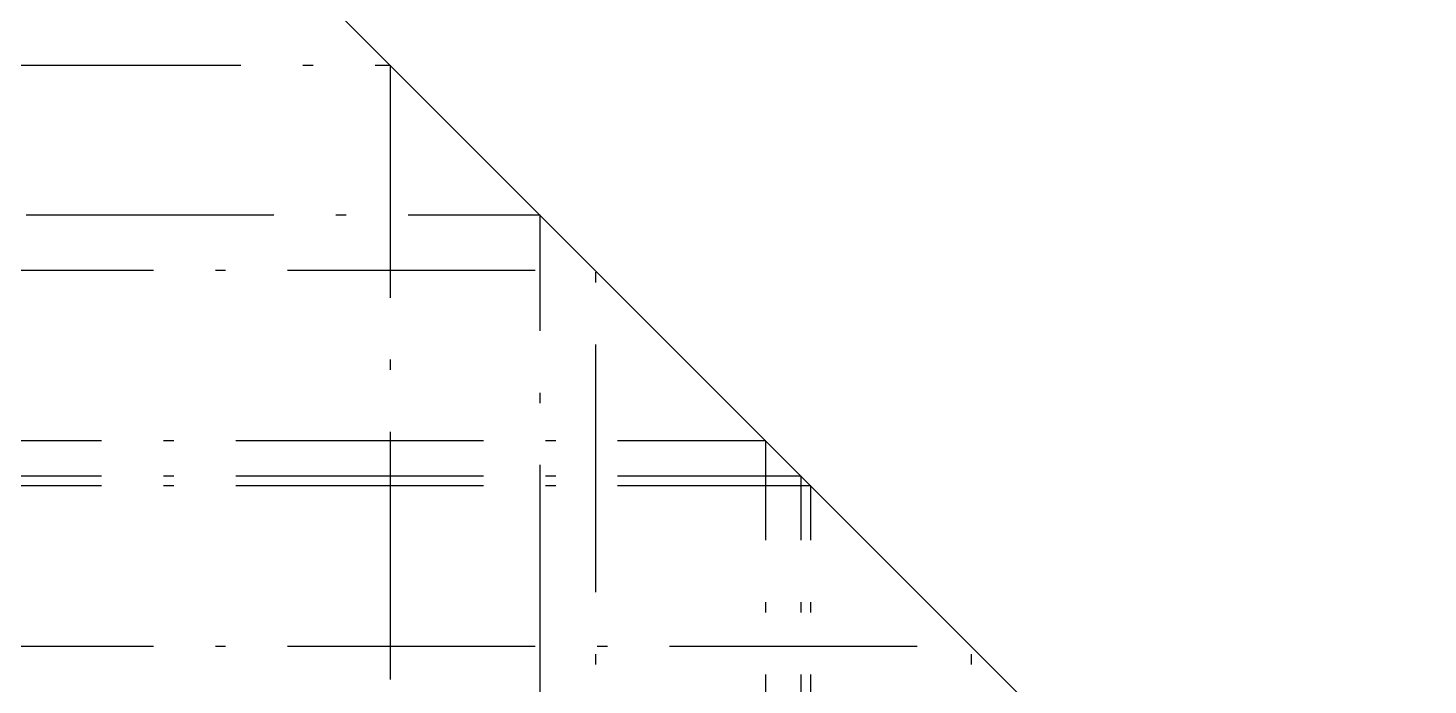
# Model space of a CAD drawing. Header units: millimetres. Extents: x -47065 to -19574, y -34741 to 8266.
# Drawn here: x -26357 to -19574, y -20011 to -16829 of the extents above; entities that cross this region are included whole.
import ezdxf

# ---------------------------------------------------------------- set-up
doc = ezdxf.new("R2010")
doc.units = ezdxf.units.MM
doc.linetypes.add('ACAD_ISO10W100', pattern=[18.5, 12, -3, 0.5, -3])
doc.layers.add('100 noprint', color=1, linetype='Continuous', plot=False)

msp = doc.modelspace()

# ---------------------------------------------------------------- linework, layer by layer
at = {"layer": '100 noprint', "color": 1, "lineweight": -2, "ltscale": 100, "flags": 128}
msp.add_lwpolyline([(-26249, -15361.4), (-19573.8, -22036.6)], dxfattribs=at)
at = {"layer": '100 noprint', "color": 1, "linetype": 'ACAD_ISO10W100', "lineweight": -2, "ltscale": 100, "flags": 128}
for points in [[(-28375.2, -17008.6), (-24601.8, -17008.6), (-24601.8, -23010.2)], [(-28215.2, -17734.1), (-23876.3, -17734.1), (-23876.3, -23010.2)], [(-23606.3, -23261.2), (-23606.3, -18004.1), (-28294.9, -18004.1)], [(-22782.3, -23010.4), (-22782.3, -18828.1), (-28215.2, -18828.1)], [(-22610.3, -23010.3), (-22610.3, -19000.1), (-28215.2, -19000.1)], [(-22564.3, -23010.2), (-22564.3, -19046.1), (-28215.2, -19046.1)], [(-21786.3, -23261.2), (-21786.3, -19824.1), (-28390.2, -19824.1)]]:
    msp.add_lwpolyline(points, dxfattribs=at)

doc.saveas('drawing.dxf')
